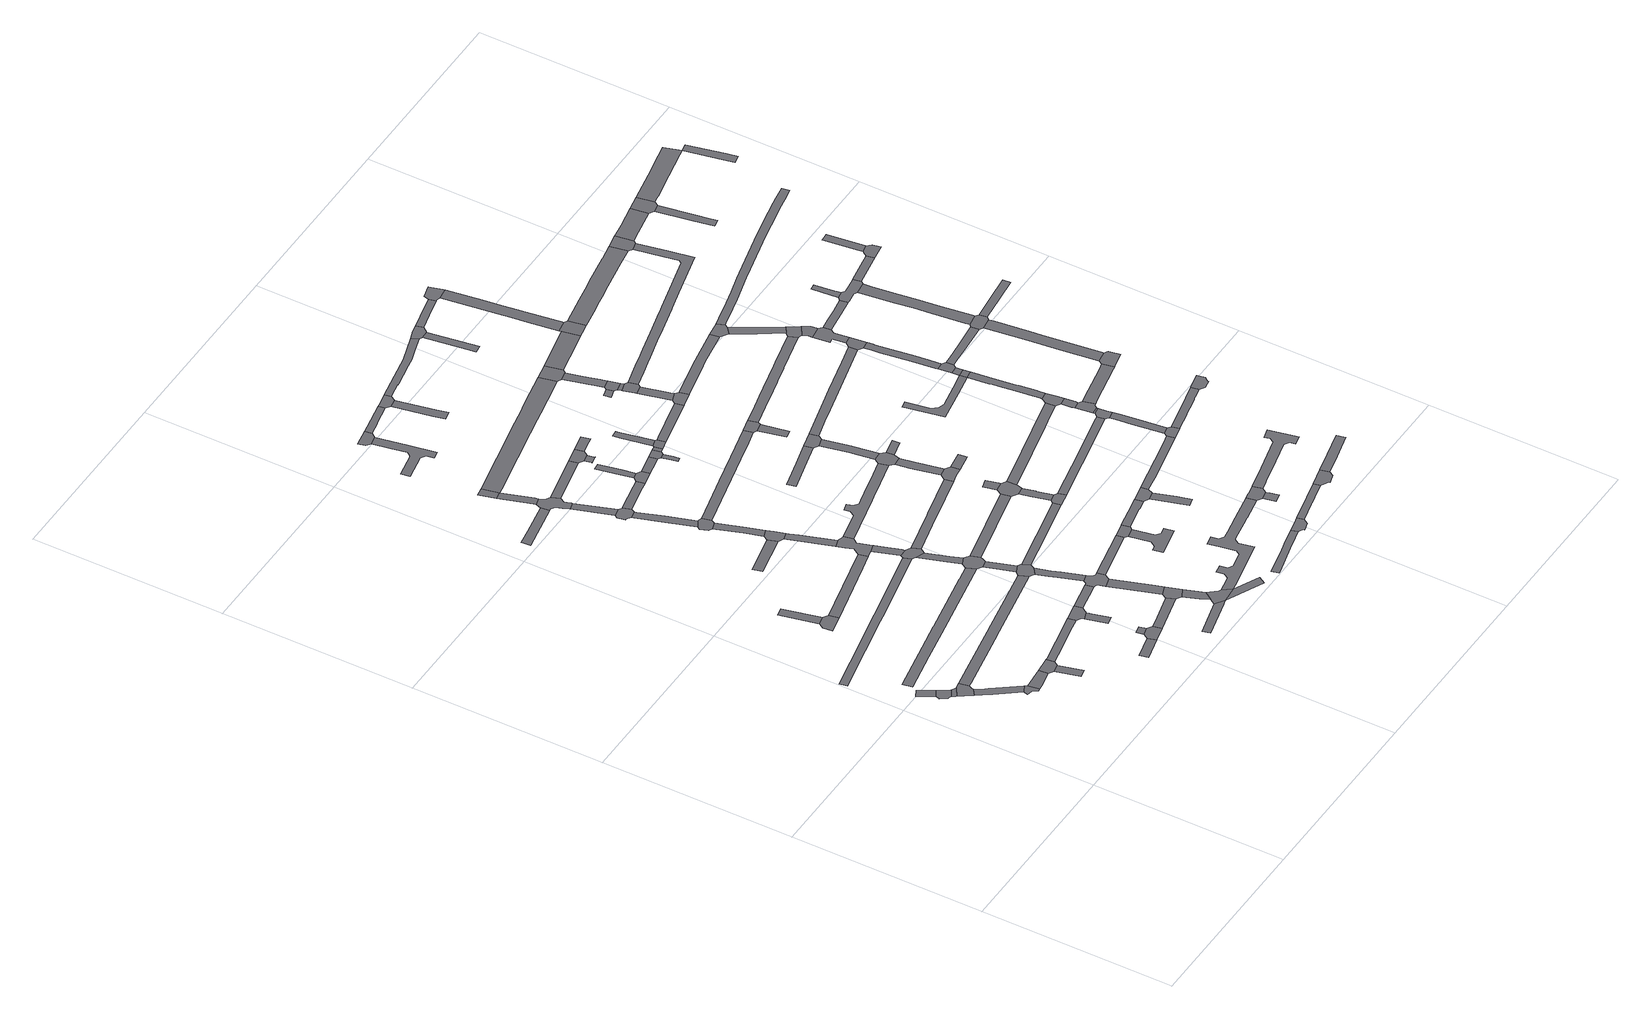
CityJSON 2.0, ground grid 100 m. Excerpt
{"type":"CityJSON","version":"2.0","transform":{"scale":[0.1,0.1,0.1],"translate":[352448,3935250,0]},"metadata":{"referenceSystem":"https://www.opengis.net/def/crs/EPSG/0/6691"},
"CityObjects":{
"road1":{"type":"Road","attributes":{"RoadStructureAttribute.sectionType":"1"},"geometry":[{"type":"MultiSurface","lod":"1","boundaries":[[[0,1,2,3]]]}]},
"road2":{"type":"Road","geometry":[{"type":"MultiSurface","lod":"1","boundaries":[[[1,0,4,5,6,7,8,9]]]}]},
"road3":{"type":"Road","geometry":[{"type":"MultiSurface","lod":"1","boundaries":[[[8,10,11,12,13,9]]]}]},
"road4":{"type":"Road","attributes":{"RoadStructureAttribute.sectionType":"1"},"geometry":[{"type":"MultiSurface","lod":"1","boundaries":[[[12,11,14,15,16,17,18,19,20]]]}]},
"road5":{"type":"Road","attributes":{"RoadStructureAttribute.sectionType":"1"},"geometry":[{"type":"MultiSurface","lod":"1","boundaries":[[[21,22,23,24,17,16,25,26,27]]]}]},
"road6":{"type":"Road","geometry":[{"type":"MultiSurface","lod":"1","boundaries":[[[28,29,30,31,32,21,27]]]}]},
"road7":{"type":"Road","attributes":{"RoadStructureAttribute.sectionType":"1"},"geometry":[{"type":"MultiSurface","lod":"1","boundaries":[[[32,31,33,34,35]]]}]},
"road8":{"type":"Road","attributes":{"RoadStructureAttribute.sectionType":"1"},"geometry":[{"type":"MultiSurface","lod":"1","boundaries":[[[36,37,38,39]]]}]},
"road9":{"type":"Road","geometry":[{"type":"MultiSurface","lod":"1","boundaries":[[[40,35,34,36,39,41]]]}]},
"road10":{"type":"Road","geometry":[{"type":"MultiSurface","lod":"1","boundaries":[[[42,43,44,45,46,47,48]]]}]},
"road11":{"type":"Road","attributes":{"RoadStructureAttribute.sectionType":"1"},"geometry":[{"type":"MultiSurface","lod":"1","boundaries":[[[47,49,50,48]]]}]},
"road12":{"type":"Road","attributes":{"RoadStructureAttribute.sectionType":"1"},"geometry":[{"type":"MultiSurface","lod":"1","boundaries":[[[51,52,53,54,55,56,57,58,59,60,61,62,63,64,65,66]]]}]},
"road13":{"type":"Road","attributes":{"RoadStructureAttribute.sectionType":"1"},"geometry":[{"type":"MultiSurface","lod":"1","boundaries":[[[67,68,69,70,71,72,73,74,75,76,77,78]]]}]},
"road14":{"type":"Road","attributes":{"RoadStructureAttribute.sectionType":"1"},"geometry":[{"type":"MultiSurface","lod":"1","boundaries":[[[79,80,81,20,19,82,83,84,85,86,87]]]}]},
"road15":{"type":"Road","attributes":{"RoadStructureAttribute.sectionType":"1"},"geometry":[{"type":"MultiSurface","lod":"1","boundaries":[[[88,89,90,91,92,93,94,95,96,97,98,40,41]]]}]},
"road16":{"type":"Road","attributes":{"RoadStructureAttribute.sectionType":"1"},"geometry":[{"type":"MultiSurface","lod":"1","boundaries":[[[99,100,101,102]]]}]},
"road17":{"type":"Road","attributes":{"RoadStructureAttribute.sectionType":"1"},"geometry":[{"type":"MultiSurface","lod":"1","boundaries":[[[103,104,105,106,107,108,46,45]]]}]},
"road18":{"type":"Road","geometry":[{"type":"MultiSurface","lod":"1","boundaries":[[[102,101,109,110,111,112,113]]]}]},
"road19":{"type":"Road","attributes":{"RoadStructureAttribute.sectionType":"1"},"geometry":[{"type":"MultiSurface","lod":"1","boundaries":[[[112,114,115,116,113]]]}]},
"road20":{"type":"Road","attributes":{"RoadStructureAttribute.sectionType":"1"},"geometry":[{"type":"MultiSurface","lod":"1","boundaries":[[[117,118,119,120,121,122]]]}]},
"road21":{"type":"Road","attributes":{"RoadStructureAttribute.sectionType":"1"},"geometry":[{"type":"MultiSurface","lod":"1","boundaries":[[[123,124,125,126,127]]]}]},
"road22":{"type":"Road","geometry":[{"type":"MultiSurface","lod":"1","boundaries":[[[94,93,128,123,127,129,130]]]}]},
"road23":{"type":"Road","attributes":{"RoadStructureAttribute.sectionType":"1"},"geometry":[{"type":"MultiSurface","lod":"1","boundaries":[[[131,132,133,134]]]}]},
"road24":{"type":"Road","attributes":{"RoadStructureAttribute.sectionType":"1"},"geometry":[{"type":"MultiSurface","lod":"1","boundaries":[[[135,136,137,110,109,138]]]}]},
"road25":{"type":"Road","attributes":{"RoadStructureAttribute.sectionType":"1"},"geometry":[{"type":"MultiSurface","lod":"1","boundaries":[[[129,139,140,141,130]]]}]},
"road26":{"type":"Road","attributes":{"RoadStructureAttribute.sectionType":"1"},"geometry":[{"type":"MultiSurface","lod":"1","boundaries":[[[142,143,144,145,146]]]}]},
"road27":{"type":"Road","attributes":{"RoadStructureAttribute.sectionType":"1"},"geometry":[{"type":"MultiSurface","lod":"1","boundaries":[[[147,148,149,150,151,152]]]}]},
"road28":{"type":"Road","geometry":[{"type":"MultiSurface","lod":"1","boundaries":[[[151,122,121,153,154,155,156,157,158,159,160,161,162,163,152]]]}]},
"road29":{"type":"Road","geometry":[{"type":"MultiSurface","lod":"1","boundaries":[[[164,149,148,165]]]}]},
"road30":{"type":"Road","attributes":{"RoadStructureAttribute.sectionType":"1"},"geometry":[{"type":"MultiSurface","lod":"1","boundaries":[[[157,156,166,167]]]}]},
"road31":{"type":"Road","geometry":[{"type":"MultiSurface","lod":"1","boundaries":[[[168,169,170,167,166,171,172,173,174,175]]]}]},
"road32":{"type":"Road","attributes":{"RoadStructureAttribute.sectionType":"1"},"geometry":[{"type":"MultiSurface","lod":"1","boundaries":[[[174,176,177,178,179,180,181,182,183,175]]]}]},
"road33":{"type":"Road","geometry":[{"type":"MultiSurface","lod":"1","boundaries":[[[184,180,179,185,186,187,188,189]]]}]},
"road34":{"type":"Road","geometry":[{"type":"MultiSurface","lod":"1","boundaries":[[[190,191,192,193,131,134,194,195]]]}]},
"road35":{"type":"Road","attributes":{"RoadStructureAttribute.sectionType":"1"},"geometry":[{"type":"MultiSurface","lod":"1","boundaries":[[[192,196,197,188,187,198,193]]]}]},
"road36":{"type":"Road","attributes":{"RoadStructureAttribute.sectionType":"1"},"geometry":[{"type":"MultiSurface","lod":"1","boundaries":[[[199,200,201,202,203,190,195]]]}]},
"road37":{"type":"Road","geometry":[{"type":"MultiSurface","lod":"1","boundaries":[[[204,205,206,207,208,209,210,201,200,211,212,107,106]]]}]},
"road38":{"type":"Road","attributes":{"RoadStructureAttribute.sectionType":"1"},"geometry":[{"type":"MultiSurface","lod":"1","boundaries":[[[213,214,215,216,205,204,217,218]]]}]},
"road39":{"type":"Road","geometry":[{"type":"MultiSurface","lod":"1","boundaries":[[[219,59,58,220,221,222,223,213,218]]]}]},
"road40":{"type":"Road","attributes":{"RoadStructureAttribute.sectionType":"1"},"geometry":[{"type":"MultiSurface","lod":"1","boundaries":[[[224,225,221,220,226,227]]]}]},
"road41":{"type":"Road","geometry":[{"type":"MultiSurface","lod":"1","boundaries":[[[77,228,229,230,231,232,224,227,78]]]}]},
"road42":{"type":"Road","attributes":{"RoadStructureAttribute.sectionType":"1"},"geometry":[{"type":"MultiSurface","lod":"1","boundaries":[[[233,234,229,228,235,236,237]]]}]},
"road43":{"type":"Road","geometry":[{"type":"MultiSurface","lod":"1","boundaries":[[[86,238,239,240,241,242,237,236,87]]]}]},
"road44":{"type":"Road","geometry":[{"type":"MultiSurface","lod":"1","boundaries":[[[243,244,245,135,138,246]]]}]},
"road45":{"type":"Road","attributes":{"RoadStructureAttribute.sectionType":"1"},"geometry":[{"type":"MultiSurface","lod":"1","boundaries":[[[247,248,239,238,249,250,251,252]]]}]},
"road46":{"type":"Road","geometry":[{"type":"MultiSurface","lod":"1","boundaries":[[[251,253,141,140,254,255,256,257,258,259,260,252]]]}]},
"road47":{"type":"Road","attributes":{"RoadStructureAttribute.sectionType":"1"},"geometry":[{"type":"MultiSurface","lod":"1","boundaries":[[[255,261,245,244,262,256]]]}]},
"road48":{"type":"Road","attributes":{"RoadStructureAttribute.sectionType":"1"},"geometry":[{"type":"MultiSurface","lod":"1","boundaries":[[[263,264,265,266,243,246]]]}]},
"road49":{"type":"Road","geometry":[{"type":"MultiSurface","lod":"1","boundaries":[[[267,268,269,265,264,142,146]]]}]},
"road50":{"type":"Road","attributes":{"RoadStructureAttribute.sectionType":"1"},"geometry":[{"type":"MultiSurface","lod":"1","boundaries":[[[168,270,271,272,273,169]]]}]},
"road51":{"type":"Road","geometry":[{"type":"MultiSurface","lod":"1","boundaries":[[[274,275,276,277,278,279,280,281,282,283,284,285]]]}]},
"road52":{"type":"Road","attributes":{"RoadStructureAttribute.sectionType":"1"},"geometry":[{"type":"MultiSurface","lod":"1","boundaries":[[[286,162,161,287]]]}]},
"road53":{"type":"Road","attributes":{"RoadStructureAttribute.sectionType":"1"},"geometry":[{"type":"MultiSurface","lod":"1","boundaries":[[[288,289,290,267,146]]]}]},
"road54":{"type":"Road","geometry":[{"type":"MultiSurface","lod":"1","boundaries":[[[284,291,292,293,294,285]]]}]},
"road55":{"type":"Road","attributes":{"RoadStructureAttribute.sectionType":"1"},"geometry":[{"type":"MultiSurface","lod":"1","boundaries":[[[257,295,296,258]]]}]},
"road56":{"type":"Road","geometry":[{"type":"MultiSurface","lod":"1","boundaries":[[[297,298,299,300,272,271]]]}]},
"road57":{"type":"Road","attributes":{"RoadStructureAttribute.sectionType":"1"},"geometry":[{"type":"MultiSurface","lod":"1","boundaries":[[[299,301,302,303,304,300]]]}]},
"road58":{"type":"Road","attributes":{"RoadStructureAttribute.sectionType":"1"},"geometry":[{"type":"MultiSurface","lod":"1","boundaries":[[[305,306,307,308,309,310,241,240]]]}]},
"road59":{"type":"Road","attributes":{"RoadStructureAttribute.sectionType":"1"},"geometry":[{"type":"MultiSurface","lod":"1","boundaries":[[[311,312,313,232,231,314,315,316,317]]]}]},
"road60":{"type":"Road","attributes":{"RoadStructureAttribute.sectionType":"1"},"geometry":[{"type":"MultiSurface","lod":"1","boundaries":[[[318,319,320,321,322,323]]]}]},
"road61":{"type":"Road","geometry":[{"type":"MultiSurface","lod":"1","boundaries":[[[323,322,324,325,286,287]]]}]},
"road62":{"type":"Road","attributes":{"RoadStructureAttribute.sectionType":"1"},"geometry":[{"type":"MultiSurface","lod":"1","boundaries":[[[222,326,327,328,329,330,331,223]]]}]},
"road63":{"type":"Road","attributes":{"RoadStructureAttribute.sectionType":"1"},"geometry":[{"type":"MultiSurface","lod":"1","boundaries":[[[332,333,334,335,336,337,338,339,340,209,208,341,342,343,344,345]]]}]},
"road64":{"type":"Road","attributes":{"RoadStructureAttribute.sectionType":"1"},"geometry":[{"type":"MultiSurface","lod":"1","boundaries":[[[297,346,347,348,349,350,298]]]}]},
"road65":{"type":"Road","attributes":{"RoadStructureAttribute.sectionType":"1"},"geometry":[{"type":"MultiSurface","lod":"1","boundaries":[[[351,352,353,354,355,356,292,291]]]}]},
"road66":{"type":"Road","attributes":{"RoadStructureAttribute.sectionType":"1"},"geometry":[{"type":"MultiSurface","lod":"1","boundaries":[[[357,358,359,360,361,362,363,364,365,366,367,184,189]]]}]},
"road67":{"type":"Road","attributes":{"RoadStructureAttribute.sectionType":"1"},"geometry":[{"type":"MultiSurface","lod":"1","boundaries":[[[368,369,370,371,372,373,374,375,165,148,376,377,378,379,380,381,382,383,384,385]]]}]},
"road68":{"type":"Road","attributes":{"RoadStructureAttribute.sectionType":"1"},"geometry":[{"type":"MultiSurface","lod":"1","boundaries":[[[324,386,387,388,389,325]]]}]},
"road69":{"type":"Road","geometry":[{"type":"MultiSurface","lod":"1","boundaries":[[[390,391,392,393,394,395]]]}]},
"road70":{"type":"Road","geometry":[{"type":"MultiSurface","lod":"1","boundaries":[[[396,397,398,296,295,399,400,401]]]}]},
"road71":{"type":"Road","geometry":[{"type":"MultiSurface","lod":"1","boundaries":[[[349,348,395,394,402,403]]]}]},
"road72":{"type":"Road","geometry":[{"type":"MultiSurface","lod":"1","boundaries":[[[399,404,405,406,407,408,409,410,411,400]]]}]},
"road73":{"type":"Road","attributes":{"RoadStructureAttribute.sectionType":"1"},"geometry":[{"type":"MultiSurface","lod":"1","boundaries":[[[412,413,414,415,416,417,418,419,420,421,422,423,424,425,426,427,428,429,430,431,432,433,434,435,436,437,438,439,440,441,442,443,444,445,446,268,267]]]}]},
"road74":{"type":"Road","attributes":{"RoadStructureAttribute.sectionType":"1"},"geometry":[{"type":"MultiSurface","lod":"1","boundaries":[[[402,447,448,403]]]}]},
"road75":{"type":"Road","attributes":{"RoadStructureAttribute.sectionType":"1"},"geometry":[{"type":"MultiSurface","lod":"1","boundaries":[[[449,450,451,452,453,454,455,456,457,458,459]]]}]},
"road76":{"type":"Road","attributes":{"RoadStructureAttribute.sectionType":"1"},"geometry":[{"type":"MultiSurface","lod":"1","boundaries":[[[460,461,462,463,464,465]]]}]},
"road77":{"type":"Road","geometry":[{"type":"MultiSurface","lod":"1","boundaries":[[[466,355,354,465,464,467,468]]]}]},
"road78":{"type":"Road","geometry":[{"type":"MultiSurface","lod":"1","boundaries":[[[447,469,470,471,472,448]]]}]},
"road79":{"type":"Road","attributes":{"RoadStructureAttribute.sectionType":"1"},"geometry":[{"type":"MultiSurface","lod":"1","boundaries":[[[473,474,475,476,477,478]]]}]},
"road80":{"type":"Road","attributes":{"RoadStructureAttribute.sectionType":"1"},"geometry":[{"type":"MultiSurface","lod":"1","boundaries":[[[479,480,481,482,472,471]]]}]},
"road81":{"type":"Road","attributes":{"RoadStructureAttribute.sectionType":"1"},"geometry":[{"type":"MultiSurface","lod":"1","boundaries":[[[483,484,485,486,487,488,396,401]]]}]},
"road82":{"type":"Road","geometry":[{"type":"MultiSurface","lod":"1","boundaries":[[[489,308,307,490,491,492]]]}]},
"road83":{"type":"Road","attributes":{"RoadStructureAttribute.sectionType":"1"},"geometry":[{"type":"MultiSurface","lod":"1","boundaries":[[[493,494,495,496,497,498,489,492]]]}]},
"road84":{"type":"Road","geometry":[{"type":"MultiSurface","lod":"1","boundaries":[[[496,495,499,500,501,502,503,311,317]]]}]},
"road85":{"type":"Road","attributes":{"RoadStructureAttribute.sectionType":"1"},"geometry":[{"type":"MultiSurface","lod":"1","boundaries":[[[504,505,503,502]]]}]},
"road86":{"type":"Road","geometry":[{"type":"MultiSurface","lod":"1","boundaries":[[[506,507,329,328,508,509,510]]]}]},
"road87":{"type":"Road","attributes":{"RoadStructureAttribute.sectionType":"1"},"geometry":[{"type":"MultiSurface","lod":"1","boundaries":[[[511,512,513,514,515,516,507,506]]]}]},
"road88":{"type":"Road","geometry":[{"type":"MultiSurface","lod":"1","boundaries":[[[344,514,513,517,518,519,520,345]]]}]},
"road89":{"type":"Road","geometry":[{"type":"MultiSurface","lod":"1","boundaries":[[[458,521,522,523,524,525,526,527,459]]]}]},
"road90":{"type":"Road","attributes":{"RoadStructureAttribute.sectionType":"1"},"geometry":[{"type":"MultiSurface","lod":"1","boundaries":[[[528,529,530,470,469,531,532,533]]]}]},
"road91":{"type":"Road","attributes":{"RoadStructureAttribute.sectionType":"1"},"geometry":[{"type":"MultiSurface","lod":"1","boundaries":[[[519,534,535,536,537,538,539,520]]]}]},
"road92":{"type":"Road","geometry":[{"type":"MultiSurface","lod":"1","boundaries":[[[477,537,536,540,541,478]]]}]},
"road93":{"type":"Road","geometry":[{"type":"MultiSurface","lod":"1","boundaries":[[[542,486,485,543,544,545]]]}]},
"road94":{"type":"Road","attributes":{"RoadStructureAttribute.sectionType":"1"},"geometry":[{"type":"MultiSurface","lod":"1","boundaries":[[[546,547,548,549,544,543]]]}]},
"road95":{"type":"Road","attributes":{"RoadStructureAttribute.sectionType":"1"},"geometry":[{"type":"MultiSurface","lod":"1","boundaries":[[[509,550,551,510]]]}]},
"road96":{"type":"Road","attributes":{"RoadStructureAttribute.sectionType":"1"},"geometry":[{"type":"MultiSurface","lod":"1","boundaries":[[[552,553,554,555]]]}]},
"road97":{"type":"Road","geometry":[{"type":"MultiSurface","lod":"1","boundaries":[[[362,361,552,555,556,557]]]}]},
"road98":{"type":"Road","attributes":{"RoadStructureAttribute.sectionType":"1"},"geometry":[{"type":"MultiSurface","lod":"1","boundaries":[[[517,558,559,518]]]}]},
"road99":{"type":"Road","attributes":{"RoadStructureAttribute.sectionType":"1"},"geometry":[{"type":"MultiSurface","lod":"1","boundaries":[[[467,560,561,562,563,564,565,566,567,568,569,570,571,468]]]}]},
"road100":{"type":"Road","geometry":[{"type":"MultiSurface","lod":"1","boundaries":[[[572,573,574,575]]]}]},
"road101":{"type":"Road","attributes":{"RoadStructureAttribute.sectionType":"1"},"geometry":[{"type":"MultiSurface","lod":"1","boundaries":[[[576,577,578,579,580,581]]]}]},
"road102":{"type":"Road","geometry":[{"type":"MultiSurface","lod":"1","boundaries":[[[576,581,582,583,584,585,586,425,424]]]}]},
"road103":{"type":"Road","attributes":{"RoadStructureAttribute.sectionType":"1"},"geometry":[{"type":"MultiSurface","lod":"1","boundaries":[[[587,588,589,590,591,592,593,594,595,596,597,598,526,525]]]}]},
"road104":{"type":"Road","geometry":[{"type":"MultiSurface","lod":"1","boundaries":[[[599,600,601,602,603,528,533]]]}]},
"road105":{"type":"Road","attributes":{"RoadStructureAttribute.sectionType":"1"},"geometry":[{"type":"MultiSurface","lod":"1","boundaries":[[[602,604,605,606,607,603]]]}]},
"road106":{"type":"Road","geometry":[{"type":"MultiSurface","lod":"1","boundaries":[[[608,575,574,609,610,611]]]}]},
"road107":{"type":"Road","attributes":{"RoadStructureAttribute.sectionType":"1"},"geometry":[{"type":"MultiSurface","lod":"1","boundaries":[[[612,613,610,609]]]}]},
"road108":{"type":"Road","geometry":[{"type":"MultiSurface","lod":"1","boundaries":[[[614,615,613,612,616,617,607,606,618]]]}]},
"road109":{"type":"Road","attributes":{"RoadStructureAttribute.sectionType":"1"},"geometry":[{"type":"MultiSurface","lod":"1","boundaries":[[[619,620,621,622,623,624,625,626,627,628,608,611]]]}]},
"road110":{"type":"Road","geometry":[{"type":"MultiSurface","lod":"1","boundaries":[[[629,624,623,630,631,632,633,368,385]]]}]},
"road111":{"type":"Road","attributes":{"RoadStructureAttribute.sectionType":"1"},"geometry":[{"type":"MultiSurface","lod":"1","boundaries":[[[490,634,635,636,637,638,639,640,641,491]]]}]},
"road112":{"type":"Road","attributes":{"RoadStructureAttribute.sectionType":"1"},"geometry":[{"type":"MultiSurface","lod":"1","boundaries":[[[642,643,644,645,646,647,648,649,650,651,500,499]]]}]},
"road113":{"type":"Road","attributes":{"RoadStructureAttribute.sectionType":"1"},"geometry":[{"type":"MultiSurface","lod":"1","boundaries":[[[652,653,542,545,654,655,656,657,658]]]}]},
"road114":{"type":"Road","attributes":{"RoadStructureAttribute.sectionType":"1"},"geometry":[{"type":"MultiSurface","lod":"1","boundaries":[[[659,660,661,662,663]]]}]},
"road115":{"type":"Road","geometry":[{"type":"MultiSurface","lod":"1","boundaries":[[[664,568,567,659,663,665,666]]]}]},
"road116":{"type":"Road","geometry":[{"type":"MultiSurface","lod":"1","boundaries":[[[667,668,669,670,594,593,671,672]]]}]},
"road117":{"type":"Road","attributes":{"RoadStructureAttribute.sectionType":"1"},"geometry":[{"type":"MultiSurface","lod":"1","boundaries":[[[631,630,673,674,675]]]}]},
"road118":{"type":"Road","attributes":{"RoadStructureAttribute.sectionType":"1"},"geometry":[{"type":"MultiSurface","lod":"1","boundaries":[[[540,676,677,678,679,680,681,682,683,684,685,541]]]}]},
"road119":{"type":"Road","attributes":{"RoadStructureAttribute.sectionType":"1"},"geometry":[{"type":"MultiSurface","lod":"1","boundaries":[[[556,686,687,688,689,690,691,692,693,694,695,696,697,698,699,557]]]}]},
"road120":{"type":"Road","geometry":[{"type":"MultiSurface","lod":"1","boundaries":[[[700,701,702,703,704,705,706,707,708,709,710,711,712,713,714,715,716,717,718,583,582]]]}]},
"road121":{"type":"Road","attributes":{"RoadStructureAttribute.sectionType":"1"},"geometry":[{"type":"MultiSurface","lod":"1","boundaries":[[[719,720,601,600,721,722,723,724]]]}]},
"road122":{"type":"Road","attributes":{"RoadStructureAttribute.sectionType":"1"},"geometry":[{"type":"MultiSurface","lod":"1","boundaries":[[[725,666,665,726,727,728]]]}]},
"road123":{"type":"Road","attributes":{"RoadStructureAttribute.sectionType":"1"},"geometry":[{"type":"MultiSurface","lod":"1","boundaries":[[[729,730,731,732,733,734,735,736,737,738]]]}]},
"road124":{"type":"Road","geometry":[{"type":"MultiSurface","lod":"1","boundaries":[[[657,739,740,741,742,658]]]}]},
"road125":{"type":"Road","attributes":{"RoadStructureAttribute.sectionType":"1"},"geometry":[{"type":"MultiSurface","lod":"1","boundaries":[[[743,744,742,741,745,746,747,748]]]}]},
"road126":{"type":"Road","attributes":{"RoadStructureAttribute.sectionType":"1"},"geometry":[{"type":"MultiSurface","lod":"1","boundaries":[[[749,750,669,668,751,752]]]}]},
"road127":{"type":"Road","geometry":[{"type":"MultiSurface","lod":"1","boundaries":[[[753,754,755,675,674,756,757]]]}]},
"road128":{"type":"Road","geometry":[{"type":"MultiSurface","lod":"1","boundaries":[[[758,748,747,759,760,761,762,638,637]]]}]},
"road129":{"type":"Road","attributes":{"RoadStructureAttribute.sectionType":"1"},"geometry":[{"type":"MultiSurface","lod":"1","boundaries":[[[763,761,760,764]]]}]},
"road130":{"type":"Road","geometry":[{"type":"MultiSurface","lod":"1","boundaries":[[[763,764,765,766,767,768,769,770,771]]]}]},
"road131":{"type":"Road","attributes":{"RoadStructureAttribute.sectionType":"1"},"geometry":[{"type":"MultiSurface","lod":"1","boundaries":[[[772,773,774,771,770,769,775,776,777]]]}]},
"road132":{"type":"Road","attributes":{"RoadStructureAttribute.sectionType":"1"},"geometry":[{"type":"MultiSurface","lod":"1","boundaries":[[[778,779,780,755,754,781,782,783,784,785,786,787]]]}]},
"road133":{"type":"Road","geometry":[{"type":"MultiSurface","lod":"1","boundaries":[[[776,788,789,790,647,646,777]]]}]},
"road134":{"type":"Road","geometry":[{"type":"MultiSurface","lod":"1","boundaries":[[[728,727,791,787,786,792,793,794,795]]]}]},
"road135":{"type":"Road","attributes":{"RoadStructureAttribute.sectionType":"1"},"geometry":[{"type":"MultiSurface","lod":"1","boundaries":[[[796,797,798,799,800,801,802,790,789,803,804,805,806,807,808,738]]]}]},
"road136":{"type":"Road","geometry":[{"type":"MultiSurface","lod":"1","boundaries":[[[808,809,729,738]]]}]},
"road137":{"type":"Road","attributes":{"RoadStructureAttribute.sectionType":"1"},"geometry":[{"type":"MultiSurface","lod":"1","boundaries":[[[809,810,811,812,813,729]]]}]},
"road138":{"type":"Road","attributes":{"RoadStructureAttribute.sectionType":"1"},"geometry":[{"type":"MultiSurface","lod":"1","boundaries":[[[814,815,816,817,818,819,820,740,739,821,822,823,824,825,826,827,828,829,830]]]}]},
"road139":{"type":"Road","geometry":[{"type":"MultiSurface","lod":"1","boundaries":[[[723,831,832,833,834,835,724]]]}]},
"road140":{"type":"Road","geometry":[{"type":"MultiSurface","lod":"1","boundaries":[[[836,837,838,812,811,839]]]}]},
"road141":{"type":"Road","attributes":{"RoadStructureAttribute.sectionType":"1"},"geometry":[{"type":"MultiSurface","lod":"1","boundaries":[[[837,840,841,842,843,844,845,846,847,848,849,850,838]]]}]},
"road142":{"type":"Road","attributes":{"RoadStructureAttribute.sectionType":"1"},"geometry":[{"type":"MultiSurface","lod":"1","boundaries":[[[851,852,853,854,855,856,857,858,859,860,861,862,863,864,865,866,867,868,869,870,871,872,873,614,618]]]}]},
"road143":{"type":"Road","attributes":{"RoadStructureAttribute.sectionType":"1"},"geometry":[{"type":"MultiSurface","lod":"1","boundaries":[[[874,875,876,877,878,879,880,832,831]]]}]},
"road144":{"type":"Road","attributes":{"RoadStructureAttribute.sectionType":"1"},"geometry":[{"type":"MultiSurface","lod":"1","boundaries":[[[881,882,768,767,883,884,885,886]]]}]},
"road145":{"type":"Road","geometry":[{"type":"MultiSurface","lod":"1","boundaries":[[[887,681,680,845,844,888]]]}]},
"road146":{"type":"Road","geometry":[{"type":"MultiSurface","lod":"1","boundaries":[[[692,889,890,877,876,693]]]}]},
"road147":{"type":"Road","geometry":[{"type":"MultiSurface","lod":"1","boundaries":[[[891,892,893,887,888,894,895,896,897,898]]]}]},
"road148":{"type":"Road","attributes":{"RoadStructureAttribute.sectionType":"1"},"geometry":[{"type":"MultiSurface","lod":"1","boundaries":[[[899,890,889,900,891,898]]]}]},
"road149":{"type":"Road","attributes":{"RoadStructureAttribute.sectionType":"1"},"geometry":[{"type":"MultiSurface","lod":"1","boundaries":[[[901,902,836,839,903,904,905,906]]]}]},
"road150":{"type":"Road","attributes":{"RoadStructureAttribute.sectionType":"1"},"geometry":[{"type":"MultiSurface","lod":"1","boundaries":[[[907,908,909,910,911,912,913,914,915,916,917,918,919,753,757]]]}]},
"road151":{"type":"Road","geometry":[{"type":"MultiSurface","lod":"1","boundaries":[[[920,921,922,923,924,925,926,814,830]]]}]},
"road152":{"type":"Road","attributes":{"RoadStructureAttribute.sectionType":"1"},"geometry":[{"type":"MultiSurface","lod":"1","boundaries":[[[927,928,929,930,931,897,896,932,933,934,935]]]}]},
"road153":{"type":"Road","geometry":[{"type":"MultiSurface","lod":"1","boundaries":[[[936,937,938,939,886,885,940,941,942]]]}]},
"road154":{"type":"Road","attributes":{"RoadStructureAttribute.sectionType":"1"},"geometry":[{"type":"MultiSurface","lod":"1","boundaries":[[[943,944,945,946,938,937,947,948,949,950,951]]]}]},
"road155":{"type":"Road","geometry":[{"type":"MultiSurface","lod":"1","boundaries":[[[905,943,951,952,953,954,955,906]]]}]},
"road156":{"type":"Road","attributes":{"RoadStructureAttribute.sectionType":"1"},"geometry":[{"type":"MultiSurface","lod":"1","boundaries":[[[956,957,958,959,960,961]]]}]},
"road157":{"type":"Road","attributes":{"RoadStructureAttribute.sectionType":"1"},"geometry":[{"type":"MultiSurface","lod":"1","boundaries":[[[954,962,963,964,965,966,967,968,969,970,971,955]]]}]},
"road158":{"type":"Road","geometry":[{"type":"MultiSurface","lod":"1","boundaries":[[[972,973,967,966,974,975,976,977,978,961,960,979,927,935]]]}]},
"road159":{"type":"Road","geometry":[{"type":"MultiSurface","lod":"1","boundaries":[[[913,862,861,980,981,914]]]}]},
"road160":{"type":"Road","attributes":{"RoadStructureAttribute.sectionType":"1"},"geometry":[{"type":"MultiSurface","lod":"1","boundaries":[[[982,983,953,952,984,985]]]}]},
"road161":{"type":"Road","attributes":{"RoadStructureAttribute.sectionType":"1"},"geometry":[{"type":"MultiSurface","lod":"1","boundaries":[[[986,987,988,989,990,991,992,993,994,995,834,833,996,997,998,999,1000,1001,1002,1003,1004,1005,1006,1007]]]}]},
"road162":{"type":"Road","attributes":{"RoadStructureAttribute.sectionType":"1"},"geometry":[{"type":"MultiSurface","lod":"1","boundaries":[[[1008,1009,1010,1011,1012,975,974]]]}]},
"road163":{"type":"Road","attributes":{"RoadStructureAttribute.sectionType":"1"},"geometry":[{"type":"MultiSurface","lod":"1","boundaries":[[[980,1013,1014,1015,1016,1017,981]]]}]},
"road164":{"type":"Road","geometry":[{"type":"MultiSurface","lod":"1","boundaries":[[[1009,1018,1019,1020,1021,1022,1023,1024,1010]]]}]},
"road165":{"type":"Road","attributes":{"RoadStructureAttribute.sectionType":"1"},"geometry":[{"type":"MultiSurface","lod":"1","boundaries":[[[1025,1026,1027,1028,1022,1021]]]}]},
"road166":{"type":"Road","attributes":{"RoadStructureAttribute.sectionType":"1"},"geometry":[{"type":"MultiSurface","lod":"1","boundaries":[[[1029,1030,1031,1032,1033,1034,1035,1036]]]}]},
"road167":{"type":"Road","geometry":[{"type":"MultiSurface","lod":"1","boundaries":[[[1037,1038,1039,1040,1015,1014,1041,1036,1035]]]}]},
"road168":{"type":"Road","attributes":{"RoadStructureAttribute.sectionType":"1"},"geometry":[{"type":"MultiSurface","lod":"1","boundaries":[[[1042,1043,1044,1045,1046,1047,1048,1049,1050,1051,1052,1047,1053,1054,1055,1056,1038,1037]]]}]}
},
"vertices":[
[159,924,0],[194,945,0],[148,1020,0],[112,1002,0],
[155,904,0],[151,901,0],[174,868,0],[194,866,0],[195,864,0],[231,885,0],
[206,846,0],[208,843,0],[257,873,0],[232,884,0],
[225,814,0],[247,784,0],[252,776,0],[286,801,0],[291,814,0],[297,828,0],[288,878,0],
[422,614,0],[346,716,0],[326,743,0],[317,756,0],[294,718,0],[301,709,0],[386,595,0],
[382,570,0],[407,566,0],[426,540,0],[443,543,0],[432,600,0],
[465,547,0],[553,563,0],[548,611,0],
[577,546,0],[611,424,0],[653,432,0],[619,554,0],
[631,619,0],[635,579,0],
[301,1603,0],[307,1553,0],[328,1558,0],[397,1574,0],[386,1622,0],[361,1638,0],[317,1628,0],
[316,1833,0],[272,1823,0],
[16,1304,0],[179,1339,0],[264,1357,0],[471,1400,0],[503,1406,0],[702,1448,0],[793,1467,0],[910,1492,0],[895,1530,0],[887,1528,0],[693,1488,0],[494,1446,0],[456,1438,0],[256,1396,0],[66,1356,0],[8,1344,0],
[902,1236,0],[899,1235,0],[564,1174,0],[561,1173,0],[415,1146,0],[151,1097,0],[161,1047,0],[374,1087,0],[573,1124,0],[582,1126,0],[1000,1203,0],[981,1251,0],
[663,948,0],[655,946,0],[423,903,0],[318,832,0],[665,896,0],[687,900,0],[1001,958,0],[1077,972,0],[1058,1019,0],
[644,580,0],[715,594,0],[757,603,0],[858,624,0],[921,636,0],[927,637,0],[919,677,0],[881,669,0],[850,663,0],[754,643,0],[636,619,0],
[869,269,0],[879,225,0],[998,253,0],[987,297,0],
[456,1587,0],[463,1589,0],[742,1652,0],[825,1671,0],[814,1717,0],[474,1642,0],
[1078,272,0],[1068,316,0],[1042,332,0],[1042,333,0],[1003,323,0],
[1033,370,0],[994,360,0],[1001,333,0],
[187,3091,0],[107,3077,0],[109,3059,0],[113,3030,0],[361,3077,0],[353,3120,0],
[955,608,0],[985,501,0],[1026,509,0],[1012,561,0],[994,624,0],
[951,621,0],[1015,655,0],[1007,694,0],
[688,2123,0],[482,2080,0],[493,2031,0],[706,2076,0],
[1265,363,0],[1255,361,0],[1133,331,0],[1283,321,0],
[1147,680,0],[1165,684,0],[1157,723,0],
[1341,153,0],[1154,107,0],[1164,68,0],[1361,116,0],[1389,124,0],
[398,3178,0],[348,3331,0],[308,3324,0],[361,3162,0],[365,3150,0],[403,3162,0],
[371,3079,0],[393,3064,0],[404,3033,0],[416,3000,0],[454,3013,0],[454,3018,0],[446,3038,0],[442,3048,0],[457,3074,0],[440,3117,0],[414,3132,0],
[287,3412,0],[330,3420,0],
[483,2802,0],[523,2811,0],
[554,2759,0],[541,2801,0],[540,2801,0],[472,2786,0],[479,2746,0],[486,2747,0],[506,2733,0],[546,2741,0],
[511,2720,0],[552,2599,0],[594,2474,0],[605,2441,0],[641,2462,0],[631,2490,0],[592,2607,0],[550,2731,0],
[663,2454,0],[595,2424,0],[610,2386,0],[627,2376,0],[665,2389,0],[675,2407,0],
[770,2073,0],[753,2126,0],[742,2162,0],[703,2149,0],[712,2072,0],[732,2061,0],
[714,2248,0],[671,2373,0],[674,2239,0],
[737,2046,0],[807,1832,0],[847,1846,0],[789,2017,0],[774,2060,0],
[860,1679,0],[899,1692,0],[875,1764,0],[886,1778,0],[894,1788,0],[884,1837,0],[876,1835,0],[821,1791,0],[834,1752,0],
[946,1548,0],[941,1564,0],[915,1643,0],[901,1687,0],[876,1632,0],[905,1547,0],
[898,1536,0],[927,1481,0],[973,1463,0],[989,1489,0],[973,1532,0],
[1033,1293,0],[1012,1354,0],[973,1343,0],[996,1277,0],
[1026,1188,0],[1065,1197,0],[1072,1214,0],[1078,1227,0],[1062,1275,0],
[1086,1133,0],[1086,1134,0],[1047,1125,0],[1075,1039,0],[1112,1055,0],
[1102,957,0],[1136,984,0],[1147,1006,0],[1132,1044,0],[1128,1046,0],
[1355,329,0],[1329,406,0],[1279,389,0],[1309,306,0],
[1176,864,0],[1160,908,0],[1122,896,0],[1136,857,0],[1176,742,0],[1214,755,0],
[1166,725,0],[1184,676,0],[1196,638,0],[1247,654,0],[1262,680,0],[1254,720,0],[1241,717,0],[1224,728,0],
[1263,433,0],[1314,449,0],
[1338,227,0],[1360,183,0],[1389,227,0],[1378,260,0],
[1474,130,0],[1442,175,0],[1431,179,0],
[702,2789,0],[739,2796,0],[731,2838,0],[691,2831,0],
[358,3915,0],[374,3833,0],[357,3808,0],[232,3785,0],[240,3740,0],[370,3764,0],[395,3748,0],[402,3709,0],[441,3717,0],[414,3862,0],[386,4012,0],[342,4003,0],
[695,3172,0],[705,3128,0],
[1582,31,0],[1601,66,0],[1476,129,0],
[403,4037,0],[397,4073,0],[310,4057,0],[317,4020,0],
[1525,734,0],[1517,774,0],
[809,2810,0],[801,2852,0],[778,2865,0],[744,2858,0],
[763,2940,0],[742,3048,0],[707,3042,0],[732,2920,0],
[1340,1046,0],[1499,1079,0],[1570,1094,0],[1562,1133,0],[1447,1109,0],[1333,1085,0],
[1497,1370,0],[1283,1323,0],[1282,1323,0],[1293,1273,0],[1296,1274,0],[1469,1311,0],[1505,1319,0],
[738,3077,0],[738,3074,0],[778,3082,0],[777,3082,0],[769,3120,0],[730,3112,0],
[786,3146,0],[776,3190,0],
[1213,1541,0],[1225,1543,0],[1461,1597,0],[1452,1640,0],[1213,1587,0],[1204,1585,0],
[1317,1936,0],[1187,1906,0],[1151,1898,0],[1111,1888,0],[1088,1905,0],[1080,1937,0],[1040,1926,0],[1047,1896,0],[1032,1871,0],[1162,1849,0],[1185,1854,0],[1279,1876,0],[1404,1904,0],[1394,1953,0],
[844,2817,0],[848,2818,0],[910,2831,0],[901,2873,0],[838,2860,0],
[439,4043,0],[471,4049,0],[470,4052,0],[582,4074,0],[575,4107,0],[432,4079,0],
[889,2457,0],[1033,2490,0],[1100,2505,0],[1216,2532,0],[1288,2549,0],[1277,2596,0],[1218,2582,0],[1090,2553,0],[1079,2550,0],[923,2514,0],[878,2504,0],
[1116,3581,0],[940,3545,0],[905,3538,0],[884,3533,0],[792,3515,0],[782,3513,0],[594,3474,0],[544,3464,0],[393,3340,0],[394,3340,0],[595,3383,0],[769,3418,0],[862,3437,0],[901,3445,0],[910,3447,0],[1003,3466,0],[1004,3466,0],[1134,3492,0],
[824,3154,0],[875,3164,0],[863,3208,0],[814,3198,0],
[937,2773,0],[943,2743,0],[967,2747,0],[961,2778,0],[951,2825,0],[927,2822,0],
[1591,789,0],[1578,786,0],[1575,785,0],[1540,724,0],[1589,733,0],[1599,748,0],
[960,2842,0],[952,2883,0],
[1561,615,0],[1541,585,0],[1518,580,0],[1528,531,0],[1678,562,0],[1668,611,0],[1635,604,0],[1610,621,0],
[1523,140,0],[1621,161,0],[1627,162,0],[1770,192,0],[1754,268,0],[1753,269,0],[1770,294,0],[1777,296,0],[1803,300,0],[1906,319,0],[1913,321,0],[1922,322,0],[2046,345,0],[2037,394,0],[1903,370,0],[1896,368,0],[1795,350,0],[1766,345,0],[1760,343,0],[1735,360,0],[1734,361,0],[1727,399,0],[1678,389,0],[1691,325,0],[1705,258,0],[1706,251,0],[1689,226,0],[1682,225,0],[1610,210,0],[1584,226,0],[1577,264,0],[1535,256,0],[1543,218,0],[1526,192,0],[1473,181,0],
[983,2847,0],[974,2887,0],
[1864,89,0],[1839,83,0],[1813,76,0],[1664,43,0],[1673,5,0],[1684,8,0],[1843,48,0],[1845,49,0],[1871,55,0],[1959,75,0],[1951,108,0],
[645,3858,0],[659,3800,0],[703,3811,0],[690,3868,0],[650,4064,0],[606,4056,0],
[588,4109,0],[665,4090,0],[659,4123,0],
[1030,2858,0],[1021,2898,0],[1015,2905,0],[977,2895,0],
[1204,2275,0],[1059,2239,0],[1070,2195,0],[1202,2228,0],[1333,2261,0],[1323,2305,0],
[980,3074,0],[976,3092,0],[942,3086,0],[948,3054,0],
[1726,774,0],[1728,774,0],[1781,784,0],[1772,826,0],[1719,815,0],[1685,808,0],
[1574,1149,0],[1642,1108,0],[1629,1147,0],[1613,1157,0],
[1593,1239,0],[1593,1241,0],[1578,1305,0],[1537,1298,0],[1553,1233,0],[1554,1231,0],
[1587,1337,0],[1582,1388,0],[1567,1397,0],[1557,1403,0],[1511,1397,0],
[1540,1475,0],[1495,1463,0],
[1513,1674,0],[1469,1667,0],[1503,1606,0],[1545,1612,0],[1538,1657,0],
[1511,1686,0],[1482,1820,0],[1469,1888,0],[1426,1883,0],[1438,1810,0],[1464,1690,0],
[1480,1921,0],[1476,1959,0],[1456,1983,0],[1411,1979,0],
[1985,60,0],[1985,58,0],[1986,55,0],[2029,68,0],[2045,94,0],[2037,127,0],[2019,123,0],
[1277,2956,0],[1141,2926,0],[1039,2904,0],[1048,2862,0],[1159,2886,0],[1287,2914,0],
[1434,2113,0],[1433,2119,0],[1403,2257,0],[1359,2245,0],[1390,2104,0],[1397,2062,0],
[1418,2282,0],[1407,2326,0],
[1855,843,0],[1808,771,0],[1852,779,0],[1863,808,0],
[1842,658,0],[1863,588,0],[1906,601,0],[1885,671,0],
[1635,1627,0],[1629,1672,0],
[1303,2539,0],[1337,2403,0],[1377,2411,0],[1350,2547,0],
[1357,2563,0],[1346,2612,0],
[1562,1940,0],[1559,1978,0],
[749,4106,0],[749,4103,0],[754,4104,0],[877,4127,0],[883,4128,0],[926,4136,0],[997,4159,0],[1067,4180,0],[1050,4215,0],[917,4172,0],[875,4164,0],[742,4139,0],
[1159,3262,0],[1166,3226,0],[1208,3238,0],[1201,3272,0],
[2071,328,0],[2086,266,0],[2094,268,0],[2130,276,0],[2120,318,0],[2116,337,0],
[2132,362,0],[2120,411,0],[2089,404,0],[2069,400,0],[2061,399,0],
[2148,117,0],[2150,117,0],[2155,118,0],[2161,120,0],[2199,129,0],[2218,133,0],[2282,146,0],[2274,181,0],[2254,176,0],[2181,160,0],[2155,153,0],[2153,153,0],
[1288,2914,0],[1363,2930,0],[1352,2978,0],[1333,2991,0],[1288,2974,0],
[1330,3001,0],[1326,3019,0],[1293,3147,0],[1248,3137,0],
[1208,3284,0],[1223,3227,0],[1269,3239,0],[1254,3296,0],
[1229,3209,0],[1273,3221,0],
[1291,3211,0],[1275,3220,0],[1231,3200,0],[1246,3146,0],[1303,3165,0],
[1247,3322,0],[1245,3330,0],[1234,3372,0],[1221,3422,0],[1203,3489,0],[1156,3480,0],[1174,3417,0],[1190,3360,0],[1197,3332,0],[1198,3331,0],
[1156,3481,0],[1215,3509,0],[1197,3597,0],[1153,3588,0],[1149,3587,0],
[1793,1140,0],[1926,1167,0],[2168,1218,0],[2176,1219,0],[2168,1259,0],[2153,1256,0],[1918,1206,0],[1819,1186,0],
[1805,1385,0],[1877,1401,0],[1953,1417,0],[2028,1434,0],[2137,1458,0],[2134,1508,0],[2100,1501,0],[1945,1467,0],[1873,1451,0],[1795,1434,0],
[2164,907,0],[2048,882,0],[1943,820,0],[2057,843,0],[2163,866,0],[2226,879,0],[2217,919,0],
[1082,4170,0],[1111,3980,0],[1122,3911,0],[1161,3917,0],[1122,4171,0],
[1095,4229,0],[1144,4202,0],[1136,4238,0],
[2368,132,0],[2383,157,0],[2372,203,0],[2325,193,0],[2321,125,0],[2323,119,0],
[1391,3544,0],[1455,3557,0],[1438,3646,0],
[1540,2313,0],[1559,2317,0],[1718,2355,0],[1983,2418,0],[2012,2425,0],[2008,2470,0],[1902,2445,0],[1709,2399,0],[1593,2371,0],[1530,2356,0],
[1513,2601,0],[1518,2602,0],[1636,2629,0],[1646,2632,0],[1732,2651,0],[1734,2652,0],[1947,2701,0],[1930,2747,0],[1750,2705,0],[1723,2699,0],[1650,2682,0],[1631,2678,0],[1510,2650,0],[1443,2634,0],
[2135,363,0],[2144,365,0],[2157,368,0],[2174,372,0],[2182,374,0],[2259,391,0],[2438,432,0],[2463,416,0],[2469,388,0],[2518,399,0],[2484,546,0],[2435,534,0],[2442,506,0],[2427,481,0],[2248,440,0],[2174,423,0],[2171,423,0],[2164,421,0],[2158,420,0],
[1576,3026,0],[1516,3013,0],[1532,2967,0],[1592,2981,0],[1770,3011,0],[1762,3057,0],
[1267,4268,0],[1228,4221,0],[1327,4244,0],[1320,4277,0],
[2098,1938,0],[2008,1921,0],[1890,1899,0],[1862,1909,0],[1838,1938,0],[1814,2061,0],[1779,2055,0],[1819,1850,0],[1985,1881,0],[2102,1903,0],
[2292,894,0],[2283,933,0],[2267,945,0],[2228,936,0],
[2196,1176,0],[2207,1095,0],[2246,1104,0],[2236,1182,0],[2232,1212,0],[2193,1206,0],
[2612,259,0],[2480,228,0],[2492,182,0],[2623,214,0],
[1514,3660,0],[1496,3668,0],[1436,3659,0],[1476,3561,0],[1530,3571,0],
[2189,1209,0],[2227,1243,0],[2221,1283,0],[2184,1277,0],[2171,1259,0],
[2183,1285,0],[2220,1290,0],
[2229,1301,0],[2233,1306,0],[2241,1308,0],[2227,1367,0],[2209,1379,0],[2178,1375,0],[2171,1374,0],
[2166,1390,0],[2169,1391,0],[2170,1387,0],[2209,1397,0],[2202,1447,0],[2162,1442,0],
[1395,3956,0],[1404,3893,0],[1415,3811,0],[1470,3857,0],[1468,3867,0],[1465,3892,0],[1455,3964,0],[1440,4068,0],[1414,4246,0],[1355,4238,0],
[2196,1492,0],[2190,1539,0],[2150,1534,0],
[1336,4246,0],[1411,4257,0],[1400,4298,0],[1393,4323,0],[1329,4306,0],
[2116,1794,0],[2118,1778,0],[2125,1727,0],[2131,1682,0],[2141,1606,0],[2144,1581,0],[2149,1546,0],[2185,1579,0],[2184,1585,0],[2173,1671,0],[2171,1686,0],[2158,1783,0],[2142,1908,0],
[2137,1943,0],
[2133,1974,0],[2133,1980,0],[2093,1975,0],[2094,1968,0],
[2557,992,0],[2549,991,0],[2543,990,0],[2485,977,0],[2457,971,0],[2436,967,0],[2429,965,0],[2334,903,0],[2340,904,0],[2387,914,0],[2393,916,0],[2433,924,0],[2493,937,0],[2500,939,0],[2512,942,0],[2558,951,0],[2565,953,0],
[1809,2986,0],[1842,3012,0],[1851,3030,0],[1838,3068,0],[1810,3065,0],
[2141,2036,0],[2122,2049,0],[2084,2044,0],[2145,1998,0],
[2115,2113,0],[2107,2179,0],[2081,2377,0],[2080,2386,0],[2076,2413,0],[2036,2408,0],[2037,2400,0],[2041,2372,0],[2047,2327,0],[2067,2174,0],[2083,2056,0],
[1386,3185,0],[1452,3202,0],[1466,3205,0],[1627,3246,0],[1644,3250,0],[1822,3294,0],[1829,3296,0],[1934,3322,0],[2179,3383,0],[2155,3507,0],[2126,3661,0],[2083,3651,0],[2112,3503,0],[2125,3433,0],[2114,3416,0],[1811,3341,0],[1796,3337,0],[1745,3324,0],[1632,3296,0],[1519,3268,0],[1454,3252,0],[1436,3247,0],[1405,3240,0],
[1832,2946,0],[1874,2874,0],[1945,2763,0],[1982,2786,0],[1912,2898,0],[1873,2962,0],[1850,2999,0],
[2457,1414,0],[2251,1372,0],[2262,1313,0],[2484,1358,0],[2503,1362,0],[2491,1421,0],
[2025,2495,0],[2065,2500,0],
[1966,2694,0],[2019,2727,0],
[1982,2646,0],[1993,2559,0],[2016,2564,0],[2056,2569,0],[2055,2578,0],[2068,2599,0],[2064,2638,0],[2046,2654,0],
[2041,2691,0],[1979,2672,0],
[2274,2049,0],[2177,2039,0],[2177,2000,0],[2279,2009,0],[2413,2021,0],[2407,2063,0],
[1548,3574,0],[1649,3593,0],[1698,3602,0],[1734,3608,0],[1809,3622,0],[1973,3650,0],[2064,3666,0],[2048,3755,0],[1961,3740,0],[1958,3739,0],[1794,3711,0],[1765,3705,0],[1664,3688,0],
[2590,936,0],[2634,943,0],[2634,947,0],[2651,972,0],[2642,1011,0],[2637,1010,0],[2631,1009,0],
[2261,2666,0],[2185,2655,0],[2164,2652,0],[2139,2648,0],[2119,2646,0],[2134,2607,0],[2145,2609,0],[2184,2614,0],[2267,2626,0],
[2573,1443,0],[2562,1450,0],[2502,1442,0],[2502,1439,0],[2509,1363,0],[2591,1380,0],[2578,1439,0],
[2431,2009,0],[2457,1807,0],[2467,1725,0],[2478,1633,0],[2538,1640,0],[2526,1734,0],[2517,1816,0],[2493,1993,0],[2490,2016,0],
[2502,2032,0],[2497,2072,0],[2480,2083,0],[2420,2074,0],
[2304,2720,0],[2290,2821,0],[2263,2818,0],[2268,2763,0],[2275,2684,0],[2309,2688,0],
[2456,2267,0],[2444,2359,0],[2432,2456,0],[2416,2586,0],[2410,2631,0],[2350,2624,0],[2372,2445,0],[2385,2351,0],[2397,2262,0],[2417,2094,0],
[2277,2627,0],[2331,2635,0],[2422,2648,0],[2415,2688,0],[2403,2685,0],[2340,2677,0],[2325,2675,0],[2276,2680,0],
[2136,3679,0],[2120,3768,0],
[2755,2099,0],[2628,2086,0],[2633,2046,0],[2759,2059,0],
[2711,3269,0],[2655,3259,0],[2611,3250,0],[2459,3219,0],[2190,3155,0],[2169,3150,0],[2059,3120,0],[1985,3103,0],[1950,3095,0],[1877,3078,0],[1862,3032,0],[1964,3057,0],[2014,3068,0],[2071,3082,0],[2179,3110,0],[2190,3113,0],[2468,3179,0],[2610,3208,0],[2663,3219,0],[2724,3230,0],[2790,3241,0],[2784,3281,0],
[2571,2672,0],[2590,2676,0],[2583,2717,0],[2515,2706,0],[2439,2692,0],
[2197,3690,0],[2333,3714,0],[2317,3803,0],[2198,3781,0],[2160,3774,0],
[2597,2677,0],[2669,2688,0],[2661,2731,0],[2641,2750,0],[2601,2744,0],[2602,2742,0],[2598,2738,0],
[2615,2947,0],[2604,2946,0],[2575,2943,0],[2599,2762,0],
[2388,3524,0],[2404,3434,0],[2408,3413,0],[2449,3420,0],[2443,3453,0],[2430,3527,0],[2398,3705,0],[2357,3698,0],
[2412,3729,0],[2395,3818,0],[2365,3812,0],[2356,3810,0],[2356,3699,0],
[2438,3734,0],[2452,3736,0],[2498,3745,0],[2596,3764,0],[2746,3795,0],[2777,3801,0],[2819,3606,0],[2831,3552,0],[2873,3561,0],[2860,3619,0],[2818,3809,0],[2749,3887,0],[2638,3865,0],[2554,3848,0],[2475,3833,0]
]}
